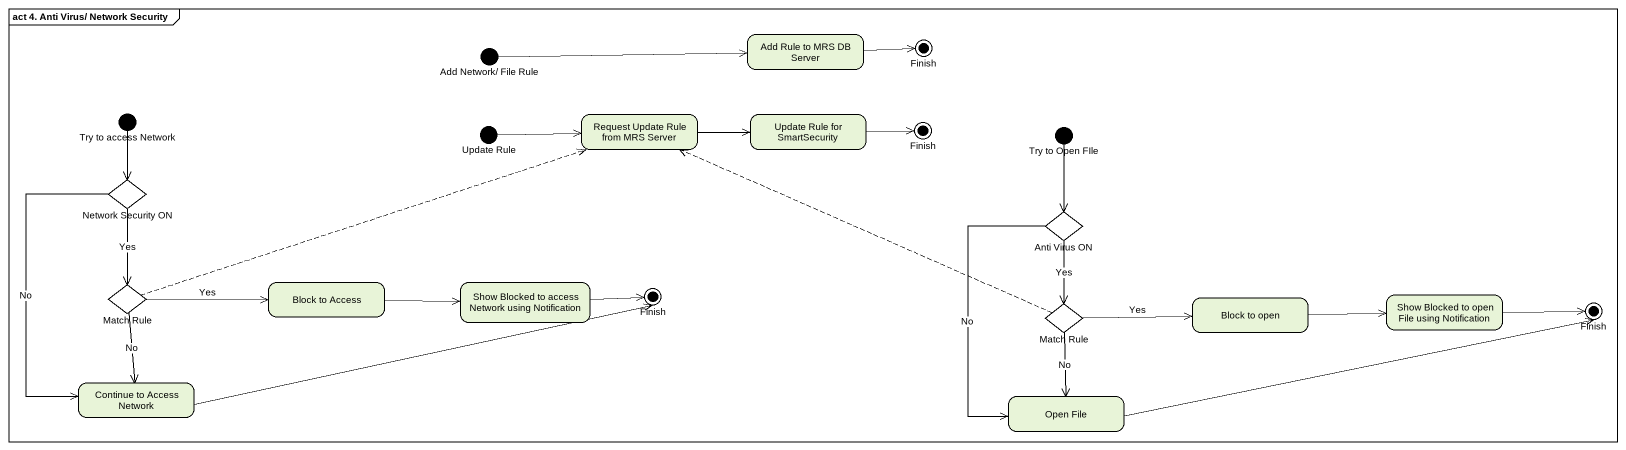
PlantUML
@startuml
mainframe act 4. Anti Virus/ Network Security
hide empty description
state "Add Network/ File Rule" as Add_Network_File_Rule <<start>>
state "Add Rule to MRS DB Server" as Add_Rule_to_MRS_DB_Server
state Finish <<end>>
state "Try to access Network" as Try_to_access_Network <<start>>
state "Update Rule" as Update_Rule <<start>>
state "Request Update Rule from MRS Server" as Request_Update_Rule_from
state "Update Rule for SmartSecurity" as Update_Rule_for
state "Finish" as Finish_2 <<end>>
state "Try to Open FIle" as Try_to_Open_FIle <<start>>
state "Network Security ON" as Network_Security_ON <<choice>>
state "Anti Virus ON" as Anti_Virus_ON <<choice>>
state "Match Rule" as Match_Rule <<choice>>
state "Block to Access" as Block_to_Access
state "Show Blocked to access Network using Notification" as Show_Blocked_to_access
state "Finish" as Finish_3 <<end>>
state "Match Rule" as Match_Rule_2 <<choice>>
state "Block to open" as Block_to_open
state "Show Blocked to open File using Notification" as Show_Blocked_to_open_File
state "Finish" as Finish_4 <<end>>
state "Continue to Access Network" as Continue_to_Access_Network
state "Open File" as Open_File
Add_Network_File_Rule -right-> Add_Rule_to_MRS_DB_Server
Add_Rule_to_MRS_DB_Server -right-> Finish
Try_to_access_Network --> Network_Security_ON
Update_Rule -right-> Request_Update_Rule_from
Request_Update_Rule_from -right-> Update_Rule_for
Update_Rule_for -right-> Finish_2
Try_to_Open_FIle --> Anti_Virus_ON
Network_Security_ON --> Match_Rule : Yes
Network_Security_ON --> Continue_to_Access_Network : No
Anti_Virus_ON --> Match_Rule_2 : Yes
Anti_Virus_ON --> Open_File : No
Match_Rule -right[dashed]-> Request_Update_Rule_from
Match_Rule -right-> Block_to_Access : Yes
Match_Rule --> Continue_to_Access_Network : No
Block_to_Access -right-> Show_Blocked_to_access
Show_Blocked_to_access -right-> Finish_3
Match_Rule_2 -left[dashed]-> Request_Update_Rule_from
Match_Rule_2 -right-> Block_to_open : Yes
Match_Rule_2 --> Open_File : No
Block_to_open -right-> Show_Blocked_to_open_File
Show_Blocked_to_open_File -right-> Finish_4
Continue_to_Access_Network -right-> Finish_3
Open_File -right-> Finish_4
@enduml
